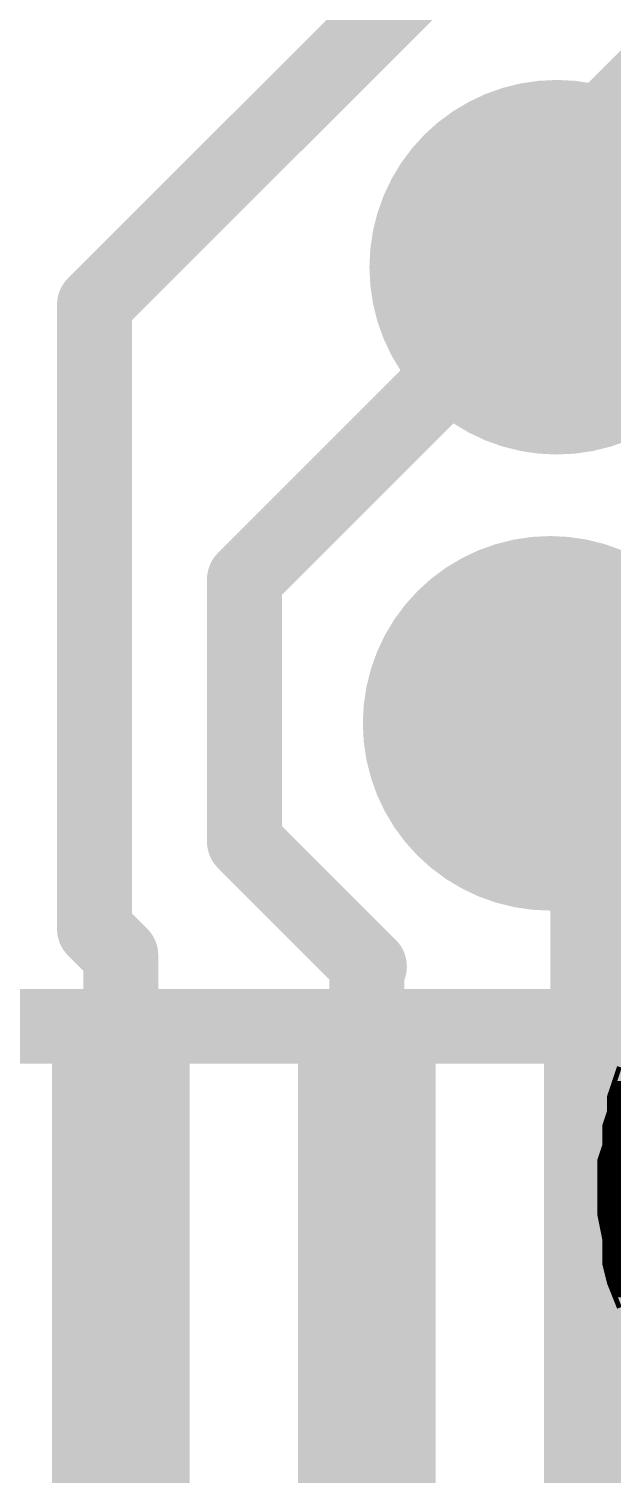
# Model space of a CAD drawing. Extents: x -33 to 74, y -20 to 37.
# Drawn here: x 6.953 to 8.139, y 9.305 to 12.245 of the extents above; entities that cross this region are included whole.
import ezdxf

# ---------------------------------------------------------------- set-up
doc = ezdxf.new("R2010")
doc.units = 0
for name, color, linetype in [('1', 12, 'CONTINUOUS'), ('16', 132, 'CONTINUOUS'), ('18', 110, 'CONTINUOUS'), ('22', 40, 'CONTINUOUS'), ('51', 53, 'CONTINUOUS')]:
    doc.layers.add(name, color=color, linetype=linetype)

# ---------------------------------------------------------------- blocks, each defined once
blk = doc.blocks.new('RECT')
blk.add_solid([(-0.5, -0.5), (0.5, -0.5), (-0.5, 0.5), (0.5, 0.5)])
blk = doc.blocks.new('ROUNDV')
at = {"const_width": 0.5}
blk.add_lwpolyline([(0, -0.25, 1), (0, 0.25, 1), (0, -0.25)], format="xyb", dxfattribs=at)

msp = doc.modelspace()

# ---------------------------------------------------------------- linework, layer by layer
at = {"layer": '1'}
for points, const_width in [([(7.0866, 11.684), (7.874, 12.4714)], 0.1524), ([(7.3914, 11.1252), (8.0264, 11.7602)], 0.1524), ([(7.0866, 10.414), (7.0866, 11.684)], 0.1524), ([(7.3914, 10.5918), (7.3914, 11.1252)], 0.1524), ([(8.14, 10.7054), (8.013, 10.8324)], 0.254), ([(8.14, 9.466), (8.14, 10.7054)], 0.254), ([(7.6454, 10.3378), (7.3914, 10.5918)], 0.1524), ([(7.14, 10.3606), (7.0866, 10.414)], 0.1524), ([(7.14, 9.466), (7.14, 10.3606)], 0.1524), ([(7.64, 10.3324), (7.6454, 10.3378)], 0.1524), ([(7.64, 9.466), (7.64, 10.3324)], 0.1524)]:
    msp.add_lwpolyline(points, dxfattribs=dict(at, const_width=const_width))
for points, const_width in [([(8.0533, 11.7333, 1), (7.9995, 11.7871)], 0.0762), ([(7.1247, 11.684, 1), (7.0485, 11.684)], 0.0762), ([(7.0597, 11.7109, 1), (7.1135, 11.6571)], 0.0762), ([(7.4295, 11.1252, 1), (7.3533, 11.1252)], 0.0762), ([(7.3645, 11.1521, 1), (7.4183, 11.0983)], 0.0762), ([(8.0579, 10.8773, 1), (7.9681, 10.7875)], 0.127), ([(8.2035, 10.7054, 1), (8.0765, 10.7054)], 0.127), ([(8.0951, 10.6605, 1), (8.1849, 10.7503)], 0.127), ([(7.4183, 10.6187, 1), (7.3645, 10.5649)], 0.0762), ([(7.3533, 10.5918, 1), (7.4295, 10.5918)], 0.0762), ([(7.1135, 10.4409, 1), (7.0597, 10.3871)], 0.0762), ([(7.0485, 10.414, 1), (7.1247, 10.414)], 0.0762), ([(7.1781, 10.3606, 1), (7.1019, 10.3606)], 0.0762), ([(7.1131, 10.3337, 1), (7.1669, 10.3875)], 0.0762), ([(7.6781, 10.3324, 1), (7.6019, 10.3324)], 0.0762), ([(7.6723, 10.3109, 1), (7.6185, 10.3647)], 0.0762), ([(7.6131, 10.3593, 1), (7.6669, 10.3055)], 0.0762), ([(7.6185, 10.3109, 1), (7.6723, 10.3647)], 0.0762), ([(8.0765, 9.466, 1), (8.2035, 9.466)], 0.127), ([(7.1019, 9.466, 1), (7.1781, 9.466)], 0.0762), ([(7.6019, 9.466, 1), (7.6781, 9.466)], 0.0762)]:
    msp.add_lwpolyline(points, format="xyb", dxfattribs=dict(at, const_width=const_width))
at = {"layer": '16', "const_width": 0.1524}
for points in [[(8.0264, 11.9634), (10.2616, 14.1986)], [(8.0264, 11.7602), (8.0264, 11.9634)]]:
    msp.add_lwpolyline(points, dxfattribs=at)
at = {"layer": '16', "const_width": 0.0762}
for points in [[(8.0645, 11.9634, 1), (7.9883, 11.9634)], [(7.9995, 11.9903, 1), (8.0533, 11.9365)], [(7.9883, 11.7602, 1), (8.0645, 11.7602)]]:
    msp.add_lwpolyline(points, format="xyb", dxfattribs=at)
at = {"layer": '22', "const_width": 0.01}
for points in [[(8.1536, 10.1336), (8.1436, 10.1036)], [(8.1436, 10.1036), (8.1336, 10.0736)], [(8.1357, 10.08), (8.3836, 10.08)], [(8.1391, 10.09), (8.3836, 10.09)], [(8.1424, 10.1), (8.3836, 10.1)], [(8.1336, 10.0736), (8.1336, 10.0436)], [(8.1336, 10.07), (8.3829, 10.07)], [(8.1336, 10.06), (8.3809, 10.06)], [(8.1336, 10.05), (8.3789, 10.05)], [(8.1336, 10.0436), (8.1236, 10.0136)], [(8.1257, 10.02), (8.3736, 10.02)], [(8.1291, 10.03), (8.3749, 10.03)], [(8.1324, 10.04), (8.3769, 10.04)], [(8.1236, 10.0136), (8.1236, 9.9736)], [(8.1236, 10.01), (8.3736, 10.01)], [(8.1236, 10), (8.3736, 10)], [(8.1236, 9.9736), (8.1136, 9.9436)], [(8.1224, 9.97), (8.3754, 9.97)], [(8.1236, 9.99), (8.3736, 9.99)], [(8.1236, 9.98), (8.3736, 9.98)], [(8.1136, 9.9436), (8.1136, 9.8336)], [(8.1136, 9.94), (8.3836, 9.94)], [(8.1157, 9.95), (8.3836, 9.95)], [(8.1191, 9.96), (8.3804, 9.96)], [(8.1136, 9.93), (8.3854, 9.93)], [(8.1136, 9.92), (8.3904, 9.92)], [(8.1136, 9.91), (8.3936, 9.91)], [(8.1136, 9.9), (8.3936, 9.9)], [(8.1136, 9.89), (8.3954, 9.89)], [(8.1136, 9.88), (8.4004, 9.88)], [(8.1136, 9.87), (8.4054, 9.87)], [(8.1136, 9.86), (8.4104, 9.86)], [(8.1136, 9.85), (8.4172, 9.85)], [(8.1136, 9.84), (8.4254, 9.84)], [(8.1136, 9.8336), (8.1236, 9.7836)], [(8.1143, 9.83), (8.4304, 9.83)], [(8.1163, 9.82), (8.4408, 9.82)], [(8.1183, 9.81), (8.4572, 9.81)], [(8.1203, 9.8), (8.4708, 9.8)], [(8.1223, 9.79), (8.5144, 9.79)], [(8.1236, 9.7836), (8.1236, 9.7336)], [(8.1236, 9.78), (8.9527, 9.78)], [(8.1236, 9.77), (8.9502, 9.77)], [(8.1236, 9.76), (8.9477, 9.76)], [(8.1236, 9.75), (8.9452, 9.75)], [(8.1236, 9.74), (8.9427, 9.74)], [(8.1236, 9.7336), (8.1336, 9.6936)], [(8.1245, 9.73), (8.9402, 9.73)], [(8.127, 9.72), (8.9377, 9.72)], [(8.1295, 9.71), (8.9352, 9.71)], [(8.132, 9.7), (8.9322, 9.7)], [(8.1336, 9.6936), (8.1536, 9.6436)], [(8.135, 9.69), (8.9285, 9.69)], [(8.139, 9.68), (8.9248, 9.68)], [(8.143, 9.67), (8.921, 9.67)]]:
    msp.add_lwpolyline(points, dxfattribs=at)
at = {"layer": '22', "const_width": 0.005}
for points in [[(8.1357, 10.0825, 1), (8.1357, 10.0775)], [(8.1391, 10.0925, 1), (8.1391, 10.0875)], [(8.1424, 10.1025, 1), (8.1424, 10.0975)], [(8.1412, 10.1044, 1), (8.146, 10.1028)], [(8.1361, 10.0736, 1), (8.1311, 10.0736)], [(8.1312, 10.0744, 1), (8.136, 10.0728)], [(8.1336, 10.0725, 1), (8.1336, 10.0675)], [(8.1336, 10.0625, 1), (8.1336, 10.0575)], [(8.1336, 10.0525, 1), (8.1336, 10.0475)], [(8.1257, 10.0225, 1), (8.1257, 10.0175)], [(8.1291, 10.0325, 1), (8.1291, 10.0275)], [(8.1324, 10.0425, 1), (8.1324, 10.0375)], [(8.1311, 10.0436, 1), (8.1361, 10.0436)], [(8.136, 10.0428, 1), (8.1312, 10.0444)], [(8.1261, 10.0136, 1), (8.1211, 10.0136)], [(8.1212, 10.0144, 1), (8.126, 10.0128)], [(8.1236, 10.0125, 1), (8.1236, 10.0075)], [(8.1236, 10.0025, 1), (8.1236, 9.9975)], [(8.1224, 9.9725, 1), (8.1224, 9.9675)], [(8.1236, 9.9925, 1), (8.1236, 9.9875)], [(8.1236, 9.9825, 1), (8.1236, 9.9775)], [(8.1211, 9.9736, 1), (8.1261, 9.9736)], [(8.126, 9.9728, 1), (8.1212, 9.9744)], [(8.1161, 9.9436, 1), (8.1111, 9.9436)], [(8.1112, 9.9444, 1), (8.116, 9.9428)], [(8.1136, 9.9425, 1), (8.1136, 9.9375)], [(8.1157, 9.9525, 1), (8.1157, 9.9475)], [(8.1191, 9.9625, 1), (8.1191, 9.9575)], [(8.1136, 9.9325, 1), (8.1136, 9.9275)], [(8.1136, 9.9225, 1), (8.1136, 9.9175)], [(8.1136, 9.9125, 1), (8.1136, 9.9075)], [(8.1136, 9.9025, 1), (8.1136, 9.8975)], [(8.1136, 9.8925, 1), (8.1136, 9.8875)], [(8.1136, 9.8825, 1), (8.1136, 9.8775)], [(8.1136, 9.8725, 1), (8.1136, 9.8675)], [(8.1136, 9.8625, 1), (8.1136, 9.8575)], [(8.1136, 9.8525, 1), (8.1136, 9.8475)], [(8.1136, 9.8425, 1), (8.1136, 9.8375)], [(8.1161, 9.8341, 1), (8.1111, 9.8331)], [(8.1111, 9.8336, 1), (8.1161, 9.8336)], [(8.1143, 9.8325, 1), (8.1143, 9.8275)], [(8.1163, 9.8225, 1), (8.1163, 9.8175)], [(8.1183, 9.8125, 1), (8.1183, 9.8075)], [(8.1203, 9.8025, 1), (8.1203, 9.7975)], [(8.1223, 9.7925, 1), (8.1223, 9.7875)], [(8.1261, 9.7836, 1), (8.1211, 9.7836)], [(8.1211, 9.7831, 1), (8.1261, 9.7841)], [(8.1236, 9.7825, 1), (8.1236, 9.7775)], [(8.1236, 9.7725, 1), (8.1236, 9.7675)], [(8.1236, 9.7625, 1), (8.1236, 9.7575)], [(8.1236, 9.7525, 1), (8.1236, 9.7475)], [(8.1236, 9.7425, 1), (8.1236, 9.7375)], [(8.126, 9.7342, 1), (8.1212, 9.733)], [(8.1211, 9.7336, 1), (8.1261, 9.7336)], [(8.1245, 9.7325, 1), (8.1245, 9.7275)], [(8.127, 9.7225, 1), (8.127, 9.7175)], [(8.1295, 9.7125, 1), (8.1295, 9.7075)], [(8.132, 9.7025, 1), (8.132, 9.6975)], [(8.1359, 9.6945, 1), (8.1313, 9.6927)], [(8.1312, 9.693, 1), (8.136, 9.6942)], [(8.135, 9.6925, 1), (8.135, 9.6875)], [(8.139, 9.6825, 1), (8.139, 9.6775)], [(8.143, 9.6725, 1), (8.143, 9.6675)]]:
    msp.add_lwpolyline(points, format="xyb", dxfattribs=at)
at = {"layer": '51', "const_width": 0.1524}
msp.add_lwpolyline([(12.39, 10.216), (5.39, 10.216)], dxfattribs=at)

# ---------------------------------------------------------------- block references
at = {"layer": '1', "xscale": 1.5, "yscale": 0.28, "rotation": 270}
for p in [(7.14, 9.466), (7.64, 9.466), (8.14, 9.466)]:
    msp.add_blockref('RECT', p, dxfattribs=at)
at = {"layer": '18', "xscale": 0.762, "yscale": 0.762}
for p in [(8.0264, 11.7602), (8.0264, 11.7602), (8.013, 10.8324), (8.013, 10.8324)]:
    msp.add_blockref('ROUNDV', p, dxfattribs=at)
at = {"layer": '51', "yscale": 0.25, "rotation": 90}
for p in [(7.14, 9.716), (7.64, 9.716), (8.14, 9.716)]:
    msp.add_blockref('RECT', p, dxfattribs=at)

doc.saveas('drawing.dxf')
